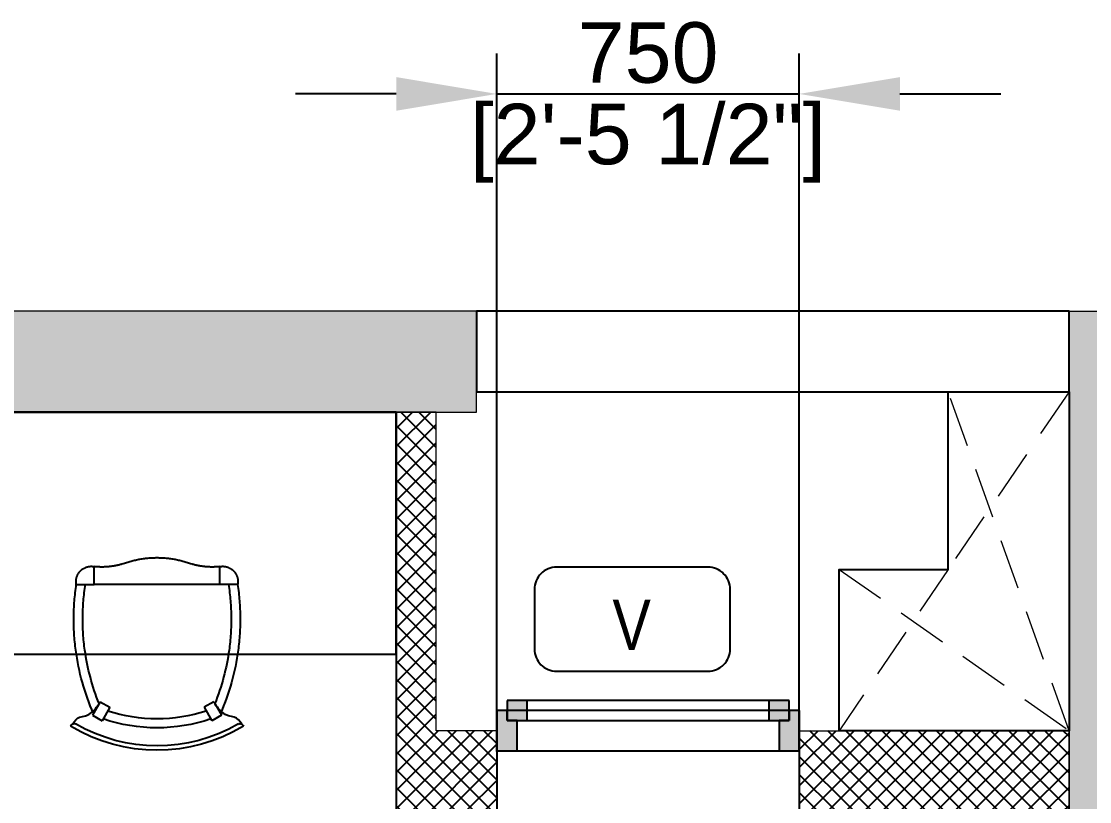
# Model space of a CAD drawing. Header units: millimetres. Extents: x -9976 to 131129, y -15735 to 207061.
# Drawn here: x 100364 to 103014, y 181460 to 183395 of the extents above; entities that cross this region are included whole.
import ezdxf
from ezdxf.enums import TextEntityAlignment as Align

# ---------------------------------------------------------------- set-up
doc = ezdxf.new("R2010")
doc.units = ezdxf.units.MM
doc.linetypes.add('( Hidden )', pattern=[0.375, 0.25, -0.125])
doc.linetypes.add('3BHK  WEST_UN-2$0$2024-08-30_TOWER-C$0$HIDDEN', pattern=[9.525, 6.35, -3.175])
for name, color, linetype in [('A-Dimensions', 4, 'Continuous'), ('A-Elevation 10', 8, 'Continuous'), ('A-Furniture', 8, 'Continuous'), ('A-Hatch', 252, 'Continuous'), ('A-Room Boundary', 44, 'Continuous'), ('A-Shaft', 8, 'Continuous'), ('A-Text Main', 44, 'Continuous'), ('A-Ventilator', 4, 'Continuous')]:
    doc.layers.add(name, color=color, linetype=linetype)
doc.layers.add('A-Wall', color=240, linetype='Continuous', lineweight=35)
doc.styles.add('2024-08-29_TOWER-A$0$simplex-0.8', font='simplex.shx', dxfattribs={"width": 0.8})
doc.styles.add('ARIAL', font='ARIALN.TTF')
doc.styles.add('S', font='arial.ttf', dxfattribs={"height": 150})
doc.dimstyles.new('DIMSMALL', dxfattribs={"dimtxt": 150, "dimasz": 250, "dimexe": 100, "dimexo": 100, "dimgap": 25, "dimtad": 1, "dimdec": 0, "dimtxsty": 'S', "dimcen": 0, "dimdle": 100, "dimclrd": 8, "dimclre": 8, "dimclrt": 256, "dimazin": 3, "dimtfac": 1, "dimtdec": 0, "dimtix": 1, "dimtmove": 0, "dimatfit": 3, "dimldrblk": '12_DatumFilled', "dimlwd": -1, "dimlwe": -1, "dimarcsym": 1})

# ---------------------------------------------------------------- blocks, each defined once
blk = doc.blocks.new('3BHK  WEST_UN-2$0$2024-08-30_TOWER-C$0$STUDY TABLE CHAIR')
at = {"linetype": '3BHK  WEST_UN-2$0$2024-08-30_TOWER-C$0$HIDDEN', "ltscale": 0.1}
for p, q in [((-0.1555, 0.4111), (-0.1555, 0.4556)), ((0.1556, 0.4111), (0.1556, 0.4556)), ((-0.1999, 0.4111), (-0.1555, 0.4111)), ((-0.1555, 0.4111), (0.1556, 0.4111)), ((0.2001, 0.4111), (0.1556, 0.4111))]:
    blk.add_line(p, q, dxfattribs=at)
for p, q in [((-0.1407, 0.1205), (-0.1601, 0.0868)), ((-0.1407, 0.1205), (-0.1166, 0.1066)), ((-0.1166, 0.1066), (-0.1361, 0.0729)), ((0.1408, 0.1205), (0.1168, 0.1066)), ((0.1168, 0.1066), (0.1362, 0.0729)), ((0.1408, 0.1205), (0.1603, 0.0868)), ((-0.1601, 0.0868), (-0.1361, 0.0729)), ((0.1603, 0.0868), (0.1362, 0.0729)), ((0.2129, 0.0621), (0.2143, 0.0597))]:
    blk.add_line(p, q)
for centre, radius, start, end in [((0.0001, 0.2324), 0.2454, 68.7607, 111.2393), ((-0.1629, 0.4185), 0.0378, 78.6583, 191.3417), ((-0.1365, 0.6309), 0.1764, 263.8312, 285.6961), ((0.1367, 0.6309), 0.1764, 254.3039, 276.1688), ((0.1631, 0.4185), 0.0378, 348.6583, 101.3417), ((0.3729, 0.325), 0.5793, 171.4462, 187.5978), ((0.3729, 0.325), 0.557, 171.1022, 187.9028), ((-0.3726, 0.325), 0.557, 352.0972, 8.8978), ((-0.3726, 0.325), 0.5793, 352.4022, 8.5538)]:
    blk.add_arc(centre, radius, start, end, dxfattribs=at)
for centre, radius, start, end in [((0.3729, 0.325), 0.5793, 187.5978, 203.7494), ((0.3729, 0.325), 0.557, 187.9028, 202.0547), ((-0.3726, 0.325), 0.557, 337.9453, 352.0972), ((-0.3726, 0.325), 0.5793, 336.2506, 352.4022), ((0.0001, 0.4667), 0.3889, 251.717, 288.283), ((-0.2058, 0.0575), 0.00864, 63.5361, 166.1654), ((0, 0.4148), 0.4148, 238.902, 301.1196), ((0, 0.4148), 0.4037, 239.9747, 300.0253), ((0.0001, 0.4667), 0.4111, 251.0753, 288.9247), ((0.2058, 0.0581), 0.00814, 29.3011, 117.8056)]:
    blk.add_arc(centre, radius, start, end)
for points, knots in [([(-0.2102, 0.0649), (-0.2048, 0.0722), (-0.1961, 0.0837), (-0.179, 0.0843), (-0.1605, 0.0918), (-0.1515, 0.1042), (-0.1443, 0.1142)], [0, 0, 0, 0, 1.141957, 1.816294, 2.20041, 3.805403, 3.805403, 3.805403, 3.805403]), ([(0.21, 0.0651), (0.2047, 0.0722), (0.1963, 0.0837), (0.1793, 0.0842), (0.1608, 0.0918), (0.1519, 0.1042), (0.1446, 0.1142)], [0, 0, 0, 0, 1.119264, 1.793601, 2.177718, 3.782711, 3.782711, 3.782711, 3.782711])]:
    blk.add_open_spline(points, degree=3, knots=knots)
blk = doc.blocks.new('A$C68b82993')
at = {"layer": 'A-Furniture', "ltscale": 600}
blk.add_lwpolyline([(1200, 0), (1200, 600), (0, 600), (0, 0)], close=True, dxfattribs=at)
at = {"layer": 'A-Furniture', "ltscale": 600, "xscale": -1000, "yscale": 1000, "zscale": 1000}
blk.add_blockref('3BHK  WEST_UN-2$0$2024-08-30_TOWER-C$0$STUDY TABLE CHAIR', (606.6, -238.7), dxfattribs=at)
blk = doc.blocks.new('A$Cc5426abf')
at = {"layer": 'A-Ventilator', "linetype": 'Continuous'}
for points in [[(25, 225), (75, 225), (75, 275), (25, 275)], [(725, 275), (675, 275), (675, 225), (725, 225)], [(0, 150), (50, 150), (50, 225), (25, 225), (25, 250), (0, 250)], [(750, 250), (725, 250), (725, 225), (700, 225), (700, 150), (750, 150)]]:
    blk.add_hatch(color=256, dxfattribs=at).paths.add_polyline_path(points)
for p, q in [((75, 275), (25, 275)), ((25, 275), (25, 225)), ((675, 275), (75, 275)), ((75, 225), (75, 275)), ((675, 275), (75, 275)), ((725, 275), (675, 275)), ((675, 275), (675, 225)), ((725, 225), (725, 275)), ((0, 250), (0, 150)), ((750, 250), (0, 250)), ((25, 250), (0, 250)), ((0, 250), (0, 150)), ((0, 250), (0, 150)), ((25, 225), (25, 250)), ((675, 250), (75, 250)), ((750, 250), (725, 250)), ((725, 250), (725, 225)), ((750, 250), (750, 150)), ((750, 250), (750, 150)), ((750, 250), (750, 150)), ((50, 225), (25, 225)), ((25, 225), (75, 225)), ((50, 150), (50, 225)), ((75, 225), (675, 225)), ((675, 225), (725, 225)), ((725, 225), (700, 225)), ((700, 225), (700, 150)), ((0, 150), (0, 0)), ((0, 150), (50, 150)), ((0, 150), (0, 0)), ((50, 150), (700, 150)), ((700, 150), (750, 150)), ((750, 150), (750, 0)), ((750, 150), (750, 0)), ((750, 0), (0, 0))]:
    blk.add_line(p, q, dxfattribs=at)
blk = doc.blocks.new('2024-08-29_TOWER-A$0$WNTG')
at = {"layer": 'A-Text Main'}
blk.add_lwpolyline([(-187.8, 246.2), (187.8, 246.2, -0.414214), (242.8, 191.2), (242.8, 43.3, -0.414214), (187.8, -11.7), (-187.8, -11.7, -0.414214), (-242.8, 43.3), (-242.8, 191.2, -0.414214)], format="xyb", close=True, dxfattribs=at)
at = {"layer": 'A-Text Main', "style": '2024-08-29_TOWER-A$0$simplex-0.8', "width": 0.8}
blk.add_attdef('WNTG', text='', height=150, dxfattribs=at).set_placement((-1.6, 43), align=Align.CENTER)
blk = doc.blocks.new('*D278')
at = {"layer": 'A-Dimensions', "color": 8, "transparency": 16777216}
for p, q in [((65236.1, 179002.5), (65236.1, 180733.5)), ((65986.1, 179002.5), (65986.1, 180733.5)), ((64986.1, 180633.5), (64736.1, 180633.5)), ((65236.1, 180633.5), (65986.1, 180633.5)), ((66236.1, 180633.5), (66486.1, 180633.5))]:
    blk.add_line(p, q, dxfattribs=at)
for points in [[(64986.1, 180675.2), (64986.1, 180591.8), (65236.1, 180633.5)], [(66236.1, 180675.2), (66236.1, 180591.8), (65986.1, 180633.5)]]:
    blk.add_solid(points, dxfattribs=at)
at = {"layer": 'Defpoints', "color": 0, "transparency": 16777216}
for p in [(65986.1, 180633.5), (65236.1, 178902.5), (65986.1, 178902.5)]:
    blk.add_point(p, dxfattribs=at)
at = {"layer": 'A-Dimensions', "lineweight": 30, "transparency": 16777216, "char_height": 150, "attachment_point": 5, "style": 'S'}
for s, insert in [('\\A1;750', (65611.1, 180735.1)), ('\\A1;[2\'-5 1/2"]', (65611.1, 180511.4))]:
    blk.add_mtext(s, dxfattribs=dict(at, insert=insert))
blk = doc.blocks.new('12_DatumFilled')
at = {"color": 8, "linetype": 'ByBlock'}
blk.add_solid([(0, 0.577), (-1, 0), (0, -0.577)], dxfattribs=at)
blk = doc.blocks.new('Unit_4')
at = {"layer": 'A-Hatch', "linetype": 'Continuous'}
h = blk.add_hatch(color=256, dxfattribs=at)
h.dxf.hatch_style = 1
h.paths.add_polyline_path([(66655.6, 175630.1), (66655.6, 180094.4), (67456.1, 180094.4), (67456.1, 179844.4), (66855.6, 179844.4), (66855.6, 175630.1)])
h.paths.add_polyline_path([(65185.6, 179844.4), (65185.6, 180094.4), (61026.1, 180094.4), (61026.1, 179029.4), (61276.1, 179029.4), (61276.1, 179844.4)])
h.paths.add_polyline_path([(68205.7, 179844.4), (69175.7, 179844.4), (69175.7, 180094.4), (68205.7, 180094.4)])
h.paths.add_polyline_path([(71826.1, 175830.1), (71826.1, 179844.4), (71026.1, 179844.4), (71026.1, 180094.4), (72076.1, 180094.4), (72076.1, 175261.7), (71826.1, 175261.7), (71826.1, 175630.1), (68366.1, 175630.1), (68366.1, 175830.1)])
h.paths.add_polyline_path([(68301.1, 171719.4), (68301.1, 171919.4), (71826.1, 171919.4), (71826.1, 174061.7), (72076.1, 174061.7), (72076.1, 171719.4), (72076.1, 166894.4), (71826.1, 166894.4), (71826.1, 171719.4)])
h.paths.add_polyline_path([(64056.1, 171719.4), (61276.1, 171719.4), (61276.1, 168669.4), (61026.1, 168669.4), (61026.1, 171969.4), (63911.1, 171969.4), (63911.1, 171919.4), (64056.1, 171919.4)])
h.paths.add_polyline_path([(66901.1, 166894.4), (66901.1, 171919.4), (67101.1, 171919.4), (67101.1, 167144.4), (70250.6, 167144.4), (70251.1, 169019.2), (70351.1, 169019.2), (70351.1, 166894.4)])
h.paths.add_polyline_path([(65305.6, 167144.4), (65306.1, 166894.4), (61026.1, 166894.4), (61026.1, 167144.4)])
h = blk.add_hatch(dxfattribs=at)
h.set_pattern_fill('ANSI37', color=256, scale=10)
h.paths.add_polyline_path([(64986.1, 179844.4), (64986.1, 178119.4), (65086.1, 178119.4), (65086.1, 178854.4), (65236.1, 178854.4), (65236.1, 179054.4), (65085.6, 179054.4), (65085.6, 179844.4)])
h.paths.add_polyline_path([(68366.1, 179844.4), (68366.1, 179159.4), (68466.1, 179159.4), (68466.1, 179844.4)])
h.paths.add_polyline_path([(66855.6, 177350.1), (68366.1, 177350.1), (68366.1, 178309.4), (68466.1, 178309.4), (68466.1, 177249.4), (68466.1, 176830.1), (68366.1, 176830.1), (68366.1, 177250.1), (66855.6, 177250.1)])
h.paths.add_polyline_path([(65086.1, 176209.4), (65086.1, 175630.1), (64986.1, 175630.1), (64986.1, 177269.4), (65086.1, 177269.4), (65086.1, 176309.4), (66655.6, 176309.4), (66655.6, 176209.4)])
h.paths.add_polyline_path([(65156.1, 170684.4), (66901.1, 170684.4), (66901.1, 170584.4), (65156.1, 170584.4), (65156.1, 169004.4), (65056.1, 169004.4), (65056.1, 171919.4), (65156.1, 171919.4)])
h.paths.add_polyline_path([(63911.1, 171969.4), (63661.1, 171969.4), (63661.1, 172229), (63911.1, 172229)])
h.paths.add_polyline_path([(63911.1, 175629.4), (63911.1, 175229), (63661.1, 175229), (63661.1, 175629.4)])
h.paths.add_polyline_path([(63061.1, 175629.4), (63061.1, 175229.4), (62961.1, 175229.4), (62960.6, 175629.4)])
h.paths.add_polyline_path([(70351.1, 171719.4), (70351.1, 171119.4), (70250.6, 171119.4), (70250.6, 171719.4)])
h.paths.add_polyline_path([(71051.1, 171719.4), (71051.1, 171220.4), (70951.1, 171220.4), (70951.1, 171719.4)])
edge = h.paths.add_edge_path()
edge.add_line((65986.1, 179054.4), (66655.6, 179054.4))
edge.add_line((66655.6, 179054.4), (66655.6, 178854.4))
edge.add_line((66655.6, 178854.4), (65986.1, 178854.4))
edge.add_line((65986.1, 178854.4), (65986.1, 179054.4))
at = {"layer": 'A-Elevation 10', "linetype": 'Continuous'}
for points in [[(65185.6, 179894.4), (66655.6, 179894.4), (66655.6, 180094.4), (65185.6, 180094.4)], [(66655.6, 179894.4), (66655.6, 179054.4), (66085.6, 179054.4), (66085.6, 179454.4), (66355.6, 179454.4), (66355.6, 179894.4)]]:
    blk.add_lwpolyline(points, close=True, dxfattribs=at)
at = {"layer": 'A-Room Boundary', "color": 3, "linetype": 'Continuous'}
blk.add_lwpolyline([(61276.1, 179844.4), (64986.1, 179844.4), (64986.1, 175879.4), (61276.1, 175879.4)], close=True, dxfattribs=at)
at = {"layer": 'A-Shaft', "linetype": '( Hidden )', "lineweight": 0, "ltscale": 500}
for points in [[(66655.6, 179894.4), (66355.6, 179454.4), (66085.6, 179054.4)], [(66085.6, 179454.4), (66655.6, 179054.4), (66355.6, 179894.4)]]:
    blk.add_lwpolyline(points, dxfattribs=at)
at = {"layer": 'A-Wall', "lineweight": 0}
for points in [[(65185.6, 179844.4), (65185.6, 180094.4), (61026.1, 180094.4), (61026.1, 179029.4), (61276.1, 179029.4), (61276.1, 179844.4)], [(66655.6, 175630.1), (66655.6, 180094.4), (67456.1, 180094.4), (67456.1, 179844.4), (66855.6, 179844.4), (66855.6, 175630.1)], [(64986.1, 179844.4), (64986.1, 178119.4), (65086.1, 178119.4), (65086.1, 178854.4), (65236.1, 178854.4), (65236.1, 179054.4), (65236.1, 179054.4), (65236.1, 179054.4), (65085.6, 179054.4), (65085.6, 179844.4)]]:
    blk.add_lwpolyline(points, close=True, dxfattribs=at)
blk.add_lwpolyline([(65986.1, 179054.4), (66655.6, 179054.4), (66655.6, 178854.4), (65986.1, 178854.4), (65986.1, 179054.4)], dxfattribs=at)
at = {"layer": 'A-Furniture', "linetype": 'Continuous'}
blk.add_blockref('A$C68b82993', (63786.1, 179244.4), dxfattribs=at)
at = {"layer": 'A-Text Main'}
ref = blk.add_blockref('2024-08-29_TOWER-A$0$WNTG', (65572, 179448.1), dxfattribs=dict(at, xscale=-1, rotation=180))
ref.add_attrib('WNTG', 'V', dxfattribs={"height": 125, "style": 'ARIAL'}).set_placement((65570.4, 179254.6), align=Align.CENTER)
at = {"layer": 'A-Ventilator'}
blk.add_blockref('A$Cc5426abf', (65236.1, 178854.4), dxfattribs=at)
at = {"layer": 'A-Dimensions', "lineweight": 30}
dim = blk.add_linear_dim(base=(65986.1, 180633.5), p1=(65236.1, 178902.5), p2=(65986.1, 178902.5), dimstyle='DIMSMALL', dxfattribs=at)
dim.commit()
dim.dimension.update_dxf_attribs({"geometry": '*D278', "text_midpoint": (65611.1, 180633.5)})

msp = doc.modelspace()

# ---------------------------------------------------------------- block references
at = {"linetype": 'Continuous'}
msp.add_blockref('Unit_4', (36307.5, 2581.6), dxfattribs=at)

doc.saveas('drawing.dxf')
